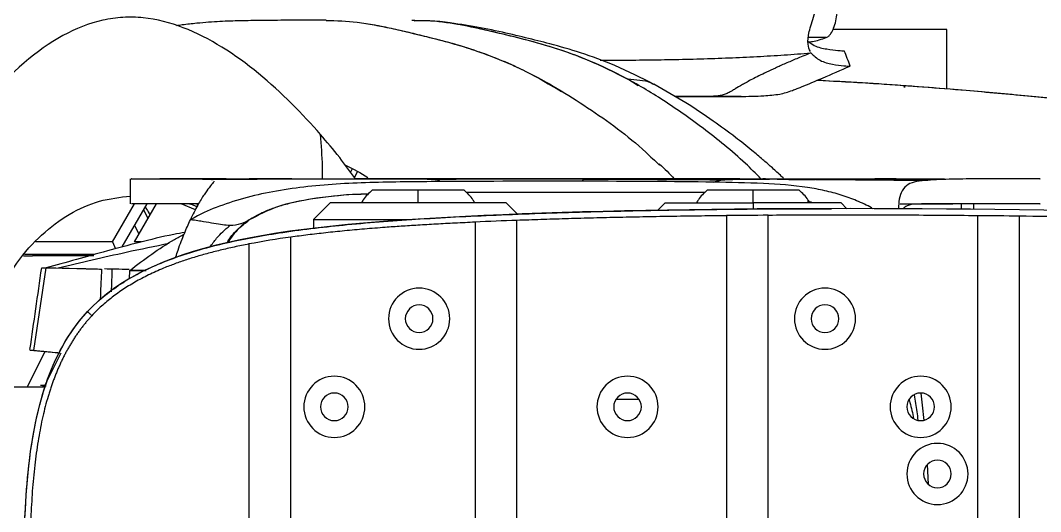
# Model space of a CAD drawing. Header units: millimetres. Extents: x 0 to 1189, y 0 to 841.
# Drawn here: x 999.5 to 1060.4, y 356.5 to 385.8 of the extents above; entities that cross this region are included whole.
import ezdxf

# ---------------------------------------------------------------- set-up
doc = ezdxf.new("R2010")
doc.units = ezdxf.units.MM

msp = doc.modelspace()

# ---------------------------------------------------------------- linework, layer by layer
at = {"color": 7, "linetype": 'Continuous', "lineweight": 25}
for p, q in [((1054.813, 385.292), (1048.048, 385.292)), ((1054.813, 381.762), (1054.813, 385.292)), ((1054.813, 381.762), (1054.813, 385.292)), ((1036.388, 381.945), (1035.762, 382.328)), ((1052.234, 381.886), (1052.328, 381.877)), ((1052.234, 381.886), (1052.328, 381.877)), ((1038.592, 381.292), (1042.535, 381.304)), ((1019.313, 376.981), (1019.214, 376.783)), ((1006.066, 376.39), (1006.066, 374.89)), ((1019.452, 376.464), (1019.625, 376.806)), ((1023.247, 375.702), (1020.497, 375.702)), ((1025.997, 375.702), (1023.247, 375.702)), ((1043.247, 375.702), (1040.497, 375.702)), ((1045.997, 375.702), (1043.247, 375.702)), ((1004.995, 372.617), (1006.306, 374.89)), ((1005.586, 372.318), (1007.07, 374.89)), ((1007.605, 374.89), (1006.294, 372.617)), ((1009.95, 374.539), (1009.105, 374.89)), ((1010.065, 374.89), (1010.065, 374.767)), ((1017.997, 374.952), (1016.997, 373.952)), ((1028.497, 374.952), (1017.997, 374.952)), ((1029.176, 374.272), (1028.497, 374.952)), ((1037.998, 374.952), (1037.555, 374.51)), ((1037.998, 374.952), (1043.247, 374.952)), ((1048.495, 374.952), (1043.247, 374.952)), ((1046.705, 374.952), (1046.609, 374.987)), ((1048.845, 374.602), (1048.495, 374.952)), ((1056.428, 374.57), (1056.428, 374.89)), ((1007.114, 374.038), (1006.866, 374.535)), ((1016.997, 373.952), (1016.997, 373.419)), ((1016.997, 373.952), (1022.872, 373.952)), ((1041.646, 374.185), (1041.646, 374.209)), ((1041.646, 374.185), (1041.646, 330.275)), ((1044.146, 374.23), (1044.146, 374.206)), ((1044.146, 330.249), (1044.146, 374.206)), ((1056.646, 374.182), (1056.646, 374.207)), ((1056.646, 374.182), (1056.646, 330.216)), ((1059.146, 330.225), (1059.146, 374.155)), ((1006.578, 373.11), (1006.33, 373.607)), ((1026.646, 373.798), (1026.646, 373.822)), ((1026.646, 373.798), (1026.646, 330.658)), ((1029.146, 373.926), (1029.146, 373.903)), ((1029.146, 330.557), (1029.146, 373.903)), ((1015.646, 372.928), (1015.646, 372.903)), ((1015.646, 331.507), (1015.646, 372.903)), ((1004.995, 372.617), (1000.409, 372.617)), ((1004.995, 372.617), (1005.172, 372.208)), ((1006.725, 372.617), (1006.294, 372.617)), ((1013.146, 372.494), (1013.146, 372.517)), ((1013.146, 372.494), (1013.146, 331.89)), ((999.69, 371.8), (1000.223, 371.8)), ((1003.905, 371.861), (999.743, 371.861)), ((1003.894, 371.8), (1000.223, 371.8)), ((1000.298, 366.149), (1001.038, 371.08)), ((1006.01, 370.41), (1006.029, 370.921)), ((999.908, 363.955), (1000.974, 366.087)), ((1001.924, 365.987), (1000.966, 364.072)), ((1000.694, 364.072), (1001.044, 364.072)), ((1035.063, 363.24), (1036.43, 363.24)), ((1053.705, 358.158), (1053.655, 359.34))]:
    msp.add_line(p, q, dxfattribs=at)
at = {"color": 8, "linetype": 'Continuous', "lineweight": 25}
for p, q in [((1023.247, 374.952), (1023.247, 375.702)), ((1043.247, 374.952), (1043.247, 375.702)), ((1043.247, 374.952), (1043.247, 374.582)), ((1055.654, 374.89), (1055.654, 374.575)), ((1001.765, 371.071), (1001.798, 371.068))]:
    msp.add_line(p, q, dxfattribs=at)
at = {"color": 7, "linetype": 'Continuous', "lineweight": 25, "flags": 128}
for points in [[(1006.029, 370.921), (1006.506, 370.917), (1006.814, 370.914), (1007.021, 370.913)], [(1007.021, 370.913), (1006.954, 370.913), (1006.646, 370.916), (1006.337, 370.918), (1006.029, 370.921)]]:
    msp.add_lwpolyline(points, dxfattribs=at)
at = {"color": 7, "linetype": 'Continuous', "lineweight": 25}
for centre, radius, start, end in [((1023.307, 368.036), 1.825, 0, 180), ((1047.533, 368.036), 1.825, 0, 180), ((1023.307, 368.036), 0.825, 0, 180), ((1047.533, 368.036), 0.825, 0, 180), ((1023.307, 368.036), 1.825, 180, 0), ((1023.307, 368.036), 0.825, 180, 0), ((1047.533, 368.036), 1.825, 180, 0), ((1047.533, 368.036), 0.825, 180, 0), ((1018.247, 362.777), 1.825, 0, 180), ((1035.747, 362.777), 1.825, 0, 180), ((1053.247, 362.777), 1.825, 0, 180), ((1018.247, 362.777), 0.825, 0, 180), ((1035.747, 362.777), 0.825, 0, 180), ((1053.247, 362.777), 0.825, 0, 180), ((1018.247, 362.777), 1.825, 180, 0), ((1018.247, 362.777), 0.825, 180, 0), ((1035.747, 362.777), 1.825, 180, 0), ((1035.747, 362.777), 0.825, 180, 0), ((1053.247, 362.777), 1.825, 180, 0), ((1053.247, 362.777), 0.825, 180, 0), ((1054.247, 358.772), 1.825, 0, 180), ((1054.247, 358.772), 0.825, 0, 180), ((1054.247, 358.772), 1.825, 180, 0), ((1054.247, 358.772), 0.825, 180, 0)]:
    msp.add_arc(centre, radius, start, end, dxfattribs=at)
for points, knots in [([(1046.664, 383.978), (1046.602, 384.114), (1046.472, 384.398), (1046.56, 385.13), (1046.895, 386.236), (1047.521, 387.819), (1048.052, 389.119), (1048.339, 389.823)], [0, 0, 0, 0, 0.160706, 0.336367, 0.511182, 0.735414, 1, 1, 1, 1]), ([(1047.597, 384.824), (1047.633, 384.838), (1047.699, 384.864), (1047.803, 384.945), (1047.931, 385.11), (1048.14, 385.547), (1048.262, 386.24), (1048.338, 387.095), (1048.378, 387.917), (1048.407, 388.848), (1048.422, 389.56), (1048.428, 389.996), (1048.429, 390.05)], [0, 0, 0, 0, 0.0210094, 0.0389819, 0.071685, 0.1355375, 0.3077834, 0.4579451, 0.6083475, 0.7603455, 0.9700804, 1, 1, 1, 1]), ([(1017.417, 379.037), (1015.307, 381.457), (1011.641, 384.885), (1007.64, 385.916), (1006.433, 386.038), (1006.03, 386.047), (1005.225, 385.997), (1003.211, 385.706), (999.638, 383.74), (996.792, 380.244), (994.878, 377.079), (994.277, 375.934), (993.163, 373.483), (990.596, 366.961), (988.157, 352.386), (990.596, 337.81), (993.163, 331.289), (994.277, 328.838), (994.878, 327.693), (996.792, 324.528), (999.638, 321.031), (1003.21, 319.065), (1005.223, 318.773), (1006.028, 318.723), (1006.431, 318.731), (1007.636, 318.852), (1011.635, 319.877), (1015.297, 323.252), (1017.405, 325.513)], [0, 0, 0, 0, 0.125, 0.15625, 0.15625, 0.171875, 0.171875, 0.1875, 0.25, 0.3125, 0.3125, 0.34375, 0.34375, 0.375, 0.5, 0.625, 0.65625, 0.65625, 0.6875, 0.6875, 0.75, 0.8125, 0.828125, 0.828125, 0.84375, 0.84375, 0.875, 1, 1, 1, 1]), ([(1017.76, 385.854), (1017.302, 385.854), (1016.353, 385.854), (1015.149, 385.849), (1014.198, 385.841), (1013.555, 385.833), (1013.074, 385.826), (1012.371, 385.811), (1011.482, 385.785), (1010.231, 385.694), (1009.338, 385.596), (1008.937, 385.536), (1008.822, 385.519)], [0, 0, 0, 0, 0.191978, 0.397912, 0.487956, 0.569528, 0.642846, 0.680043, 0.796213, 0.907882, 0.973686, 1, 1, 1, 1]), ([(1017.76, 385.842), (1018.377, 385.823), (1019.68, 385.782), (1021.67, 385.379), (1023.54, 384.93), (1025.25, 384.497), (1026.752, 384.034), (1028.233, 383.471), (1029.942, 382.709), (1031.106, 382.013), (1031.812, 381.592)], [0, 0, 0, 0, 0.126288, 0.266442, 0.412764, 0.517739, 0.624899, 0.731166, 0.837136, 1, 1, 1, 1]), ([(1019.608, 385.735), (1019.608, 385.735), (1019.961, 385.702), (1020.638, 385.578), (1021.66, 385.375), (1022.684, 385.134), (1023.798, 384.865), (1024.963, 384.571), (1026.169, 384.219), (1027.353, 383.813), (1028.524, 383.343), (1030.578, 382.397), (1033.396, 380.678), (1036.056, 378.76), (1037.382, 377.459), (1037.651, 377.194)], [0, 0, 0, 0, 0.0000245, 0.0536374, 0.1037044, 0.1571045, 0.2119181, 0.2760648, 0.3378103, 0.4003106, 0.4631169, 0.5258011, 0.7354341, 0.9461689, 1, 1, 1, 1]), ([(1035.762, 382.328), (1034.988, 382.719), (1033.542, 383.45), (1031.406, 384.212), (1029.474, 384.741), (1027.698, 385.169), (1026.016, 385.547), (1024.415, 385.807), (1023.364, 385.823), (1022.867, 385.83)], [0, 0, 0, 0, 0.190053, 0.355436, 0.50262, 0.636986, 0.763654, 0.888364, 1, 1, 1, 1]), ([(1043.711, 376.39), (1043.405, 376.699), (1042.317, 377.797), (1040.317, 379.393), (1037.841, 381.145), (1035.484, 382.522), (1033.312, 383.529), (1031.028, 384.341), (1028.629, 384.951), (1026.095, 385.534), (1024.241, 385.873), (1023.218, 385.812), (1023.011, 385.8)], [0, 0, 0, 0, 0.053973, 0.191617, 0.321345, 0.438515, 0.540666, 0.630547, 0.75416, 0.864776, 0.972694, 1, 1, 1, 1]), ([(1037.336, 382.024), (1036.563, 382.413), (1035.133, 383.134), (1033.026, 383.901), (1031.272, 384.407), (1029.636, 384.815), (1028.028, 385.197), (1026.294, 385.548), (1025.087, 385.686), (1024.479, 385.756)], [0, 0, 0, 0, 0.197603, 0.365892, 0.512896, 0.623008, 0.7406, 0.869315, 1, 1, 1, 1]), ([(1046.533, 384.554), (1046.617, 384.562), (1046.984, 384.597), (1047.331, 384.725), (1047.599, 384.824)], [0, 0, 0, 0, 0.228124, 1, 1, 1, 1]), ([(1046.537, 384.593), (1046.653, 384.504), (1046.975, 384.257), (1047.675, 384.121), (1048.344, 384.035), (1048.673, 384.031), (1048.676, 384.031), (1048.676, 384.031)], [0, 0, 0, 0, 0.1440807, 0.3996681, 0.6695434, 0.9432928, 1, 1, 1, 1]), ([(1047.589, 384.824), (1047.578, 384.824), (1047.547, 384.825), (1047.229, 384.827), (1046.74, 384.828), (1046.561, 384.828)], [0, 0, 0, 0, 0.260588, 0.728949, 1, 1, 1, 1]), ([(1034.122, 383.466), (1034.392, 383.466), (1035.251, 383.467), (1036.679, 383.48), (1038.402, 383.506), (1040.11, 383.547), (1041.804, 383.606), (1043.474, 383.682), (1045.12, 383.777), (1046.163, 383.858), (1046.69, 383.898)], [0, 0, 0, 0, 0.060407, 0.191748, 0.322475, 0.455069, 0.590851, 0.726367, 0.861918, 1, 1, 1, 1]), ([(1046.69, 383.898), (1046.326, 383.754), (1046.072, 383.65), (1045.73, 383.507), (1045.622, 383.461), (1045.401, 383.366), (1045.181, 383.271), (1044.969, 383.177), (1044.764, 383.086), (1044.666, 383.042), (1044.385, 382.914), (1044.042, 382.753), (1043.734, 382.604), (1043.451, 382.463), (1043.321, 382.397), (1042.967, 382.212), (1042.584, 381.999), (1042.259, 381.807), (1042.103, 381.714), (1042.066, 381.692), (1042.057, 381.687), (1042.054, 381.686), (1042.053, 381.685), (1042.05, 381.683), (1042.041, 381.678), (1042.005, 381.657), (1041.869, 381.578), (1041.679, 381.475), (1041.535, 381.418), (1041.384, 381.373), (1041.303, 381.356), (1041.13, 381.33), (1041.037, 381.322), (1040.895, 381.313), (1040.848, 381.31), (1040.76, 381.307), (1040.721, 381.305), (1040.695, 381.305)], [0, 0, 0, 0, 0.0625, 0.0625, 0.09375, 0.09375, 0.125, 0.15625, 0.15625, 0.1875, 0.1875, 0.25, 0.3125, 0.3125, 0.375, 0.375, 0.5, 0.625, 0.65625, 0.664062, 0.666016, 0.666016, 0.666992, 0.666992, 0.667969, 0.671875, 0.6875, 0.75, 0.8125, 0.8125, 0.875, 0.875, 0.9375, 0.9375, 0.96875, 0.96875, 1, 1, 1, 1]), ([(1046.69, 383.898), (1046.863, 383.736), (1047.228, 383.395), (1048.011, 383.207), (1048.694, 383.117), (1049.027, 383.113), (1049.035, 383.113), (1049.037, 383.113)], [0, 0, 0, 0, 0.2115183, 0.4464911, 0.6945867, 0.9462802, 1, 1, 1, 1]), ([(1049.046, 383.113), (1048.986, 383.266), (1048.866, 383.572), (1048.747, 383.878), (1048.687, 384.031)], [0, 0, 0, 0, 0.500001, 1, 1, 1, 1]), ([(1042.455, 381.303), (1042.938, 381.312), (1043.756, 381.327), (1044.658, 381.401), (1045.212, 381.533), (1045.546, 381.647), (1045.865, 381.769), (1046.446, 382), (1047.506, 382.45), (1048.482, 382.876), (1049.029, 383.114)], [0, 0, 0, 0, 0.213652, 0.361663, 0.4232, 0.485337, 0.528427, 0.567017, 0.757643, 1, 1, 1, 1]), ([(1045.061, 376.422), (1044.998, 376.481), (1044.756, 376.71), (1044.344, 377.079), (1043.78, 377.572), (1043.071, 378.165), (1042.091, 378.944), (1040.781, 379.906), (1039.17, 380.989), (1037.958, 381.672), (1037.319, 382.033)], [0, 0, 0, 0, 0.026973, 0.103847, 0.172832, 0.26145, 0.392316, 0.563614, 0.769566, 1, 1, 1, 1]), ([(1047.088, 382.276), (1047.98, 382.23), (1050.619, 382.092), (1054.528, 381.794), (1058.696, 381.438), (1062.122, 381.109), (1065.103, 380.796), (1067.595, 380.522), (1069.613, 380.245), (1071.228, 379.887), (1072.534, 379.348), (1073.582, 378.511), (1074.396, 377.321), (1075.051, 375.843), (1075.409, 374.75), (1075.595, 374.183)], [0, 0, 0, 0, 0.082525, 0.244184, 0.362112, 0.469018, 0.562125, 0.639016, 0.700667, 0.750189, 0.791758, 0.831289, 0.877993, 0.936727, 1, 1, 1, 1]), ([(1047.088, 382.276), (1047.98, 382.23), (1050.619, 382.092), (1054.528, 381.794), (1058.696, 381.438), (1062.122, 381.109), (1065.103, 380.796), (1067.595, 380.522), (1069.613, 380.245), (1071.228, 379.887), (1072.534, 379.348), (1073.582, 378.511), (1074.396, 377.321), (1075.051, 375.843), (1075.409, 374.75), (1075.595, 374.183)], [0, 0, 0, 0, 0.082525, 0.244184, 0.362112, 0.469018, 0.562125, 0.639016, 0.700667, 0.750189, 0.791758, 0.831289, 0.877993, 0.936727, 1, 1, 1, 1]), ([(1047.095, 382.279), (1048.366, 382.208), (1051.323, 382.042), (1055.496, 381.716), (1059.496, 381.363), (1062.763, 381.044), (1065.59, 380.743), (1067.948, 380.48), (1069.856, 380.202), (1071.392, 379.835), (1072.637, 379.284), (1073.638, 378.443), (1074.424, 377.265), (1075.062, 375.809), (1075.414, 374.737), (1075.595, 374.183)], [0, 0, 0, 0, 0.117662, 0.273629, 0.386737, 0.488709, 0.576943, 0.649489, 0.707869, 0.7551, 0.795266, 0.834066, 0.880241, 0.938171, 1, 1, 1, 1]), ([(1042.53, 381.304), (1042.524, 381.304), (1042.51, 381.304), (1042.369, 381.302), (1042.135, 381.301), (1041.819, 381.3), (1041.445, 381.301), (1041.072, 381.302), (1040.804, 381.304), (1040.695, 381.305)], [0, 0, 0, 0, 0.147471, 0.325718, 0.496776, 0.653896, 0.795903, 0.917042, 1, 1, 1, 1]), ([(1019.517, 376.377), (1019.198, 376.813), (1018.491, 377.781), (1017.798, 378.592), (1017.417, 379.037)], [0, 0, 0, 0, 0.451079, 1, 1, 1, 1]), ([(1017.544, 376.39), (1017.543, 376.634), (1017.541, 377.521), (1017.469, 378.4), (1017.417, 379.037)], [0, 0, 0, 0, 0.275145, 1, 1, 1, 1]), ([(1018.897, 377.207), (1018.912, 377.201), (1019.377, 377), (1019.815, 376.727), (1020.239, 376.463)], [0, 0, 0, 0, 0.032003, 1, 1, 1, 1]), ([(1037.637, 377.272), (1037.643, 377.267), (1037.961, 377.003), (1038.249, 376.693), (1038.531, 376.39)], [0, 0, 0, 0, 0.018636, 1, 1, 1, 1]), ([(1006.138, 376.39), (1006.126, 376.39), (1006.087, 376.39), (1006.62, 376.39), (1007.34, 376.39), (1008.023, 376.39), (1008.524, 376.39), (1009.145, 376.389), (1009.747, 376.385), (1010.285, 376.378), (1010.732, 376.366), (1010.892, 376.354), (1010.975, 376.347)], [0, 0, 0, 0, 0.077284, 0.258233, 0.437905, 0.478878, 0.558346, 0.638527, 0.72094, 0.807257, 0.899476, 1, 1, 1, 1]), ([(1011.785, 376.39), (1011.206, 376.39), (1010.189, 376.39), (1008.895, 376.39), (1008.164, 376.39), (1007.86, 376.39), (1007.834, 376.39)], [0, 0, 0, 0, 0.410865, 0.723269, 0.976389, 1, 1, 1, 1]), ([(1015.715, 376.39), (1015.661, 376.39), (1015.467, 376.39), (1014.962, 376.389), (1014.34, 376.387), (1013.511, 376.381), (1012.821, 376.374), (1011.969, 376.363), (1011.427, 376.355), (1010.975, 376.347)], [0, 0, 0, 0, 0.125, 0.25, 0.5, 0.625, 0.75, 0.875, 1, 1, 1, 1]), ([(1020.373, 376.377), (1019.548, 376.375), (1018.741, 376.373), (1017.534, 376.369), (1017.132, 376.368), (1016.326, 376.365), (1015.923, 376.364), (1015.131, 376.361), (1014.744, 376.36), (1014.163, 376.358), (1013.969, 376.357), (1013.58, 376.356), (1013.191, 376.354), (1012.814, 376.353), (1012.541, 376.352), (1012.451, 376.352), (1012.277, 376.351), (1011.848, 376.35), (1011.421, 376.348), (1010.975, 376.347)], [0, 0, 0, 0, 0.25, 0.25, 0.375, 0.375, 0.5, 0.5, 0.625, 0.625, 0.6875, 0.6875, 0.75, 0.8125, 0.8125, 0.84375, 0.84375, 0.875, 1, 1, 1, 1]), ([(1011.789, 376.39), (1011.791, 376.39), (1011.92, 376.39), (1012.445, 376.39), (1013.174, 376.39), (1013.814, 376.39), (1014.237, 376.39), (1014.657, 376.39), (1015.058, 376.39), (1015.405, 376.39), (1015.625, 376.39), (1015.715, 376.39)], [0, 0, 0, 0, 0.0035145, 0.2635403, 0.5217559, 0.6198928, 0.714007, 0.8025027, 0.8830073, 0.9522437, 1, 1, 1, 1]), ([(1015.715, 376.39), (1015.959, 376.39), (1016.557, 376.39), (1017.581, 376.39), (1018.817, 376.39), (1020.179, 376.39), (1021.625, 376.39), (1023.123, 376.39), (1025.538, 376.39), (1028.875, 376.39), (1031.739, 376.39), (1033.152, 376.39)], [0, 0, 0, 0, 0.0456277, 0.1114253, 0.1870723, 0.2687151, 0.3540381, 0.4412355, 0.5286747, 0.7676147, 1, 1, 1, 1]), ([(1022.667, 376.388), (1022.667, 376.388), (1022.626, 376.389), (1022.468, 376.389), (1022.352, 376.389), (1022.063, 376.389), (1021.888, 376.389), (1021.511, 376.389), (1021.308, 376.389), (1020.998, 376.389), (1020.893, 376.389), (1020.689, 376.388), (1020.59, 376.388), (1020.301, 376.388), (1020.128, 376.387), (1019.835, 376.386), (1019.718, 376.385), (1019.559, 376.383), (1019.517, 376.382), (1019.517, 376.381)], [0, 0, 0, 0, 0.125, 0.125, 0.25, 0.25, 0.375, 0.375, 0.5, 0.5, 0.5625, 0.5625, 0.625, 0.625, 0.75, 0.75, 0.875, 0.875, 1, 1, 1, 1]), ([(1020.373, 376.377), (1020.347, 376.377), (1020.296, 376.377), (1020.222, 376.377), (1020.151, 376.377), (1020.082, 376.377), (1019.985, 376.377), (1019.867, 376.377), (1019.744, 376.378), (1019.645, 376.378), (1019.58, 376.379), (1019.542, 376.38), (1019.521, 376.38), (1019.519, 376.381), (1019.517, 376.381)], [0, 0, 0, 0, 0.0505357, 0.1009708, 0.1513976, 0.2019007, 0.2525552, 0.3765046, 0.5004623, 0.6240541, 0.74808, 0.8319615, 0.9158345, 1, 1, 1, 1]), ([(1022.667, 376.388), (1022.667, 376.387), (1022.621, 376.387), (1022.486, 376.386), (1022.43, 376.385), (1022.301, 376.385), (1022.226, 376.384), (1021.982, 376.383), (1021.696, 376.381), (1021.379, 376.38), (1021.163, 376.379), (1021.052, 376.378), (1020.942, 376.378)], [0, 0, 0, 0, 0.25, 0.25, 0.375, 0.375, 0.5, 0.5, 0.75, 0.875, 0.875, 1, 1, 1, 1]), ([(1033.156, 376.372), (1032.132, 376.37), (1030.544, 376.368), (1027.639, 376.363), (1025.592, 376.357), (1024.273, 376.351)], [0, 0, 0, 0, 0.25, 0.5, 1, 1, 1, 1]), ([(1033.24, 376.39), (1033.118, 376.39), (1032.665, 376.39), (1031.439, 376.39), (1030.263, 376.389), (1029.383, 376.389)], [0, 0, 0, 0, 0.25, 0.5, 1, 1, 1, 1]), ([(1033.156, 376.372), (1032.555, 376.377), (1031.72, 376.383), (1030.423, 376.388), (1029.732, 376.389), (1029.383, 376.389)], [0, 0, 0, 0, 0.25, 0.5, 1, 1, 1, 1]), ([(1033.156, 376.372), (1033.141, 376.365), (1033.118, 376.351), (1033.08, 376.315), (1033.055, 376.276), (1033.039, 376.242)], [0, 0, 0, 0, 0.25, 0.5, 1, 1, 1, 1]), ([(1033.156, 376.372), (1033.781, 376.376), (1034.645, 376.381), (1035.98, 376.387), (1036.689, 376.387), (1037.048, 376.388)], [0, 0, 0, 0, 0.25, 0.5, 1, 1, 1, 1]), ([(1033.156, 376.372), (1034.168, 376.369), (1035.72, 376.364), (1038.5, 376.352), (1040.381, 376.34), (1041.551, 376.328)], [0, 0, 0, 0, 0.25, 0.5, 1, 1, 1, 1]), ([(1037.048, 376.388), (1036.189, 376.389), (1035.031, 376.39), (1033.814, 376.39), (1033.362, 376.39), (1033.24, 376.39)], [0, 0, 0, 0, 0.5, 0.75, 1, 1, 1, 1]), ([(1033.335, 376.39), (1034.53, 376.39), (1036.949, 376.39), (1040.549, 376.39), (1043.367, 376.39), (1045.398, 376.39), (1046.669, 376.39), (1047.854, 376.39), (1048.918, 376.39), (1049.793, 376.39), (1050.302, 376.39), (1050.51, 376.39)], [0, 0, 0, 0, 0.199235, 0.403579, 0.607933, 0.687049, 0.763625, 0.836202, 0.902751, 0.960247, 1, 1, 1, 1]), ([(1043.827, 376.384), (1043.827, 376.384), (1043.828, 376.385), (1043.833, 376.385), (1043.842, 376.385), (1043.859, 376.386), (1043.888, 376.386), (1043.953, 376.387), (1044.068, 376.387), (1044.253, 376.388), (1044.479, 376.388), (1044.738, 376.388), (1045.021, 376.388), (1045.332, 376.387), (1045.661, 376.386), (1045.966, 376.385), (1046.222, 376.383), (1046.442, 376.38), (1046.642, 376.375), (1046.772, 376.371), (1046.858, 376.366), (1046.909, 376.362), (1046.949, 376.358), (1046.962, 376.355), (1046.969, 376.354)], [0, 0, 0, 0, 0.015565, 0.031204, 0.046954, 0.062854, 0.093879, 0.125322, 0.187823, 0.249992, 0.312077, 0.37446, 0.436557, 0.498705, 0.570391, 0.641852, 0.6954, 0.749139, 0.811802, 0.87449, 0.897905, 0.937265, 0.966577, 1, 1, 1, 1]), ([(1044.215, 376.369), (1044.091, 376.373), (1043.993, 376.376), (1043.861, 376.381), (1043.827, 376.383), (1043.827, 376.384)], [0, 0, 0, 0, 0.5, 0.5, 1, 1, 1, 1]), ([(1046.977, 376.349), (1046.976, 376.349), (1046.975, 376.347), (1046.969, 376.345), (1046.957, 376.342), (1046.937, 376.339), (1046.895, 376.335), (1046.821, 376.33), (1046.662, 376.324), (1046.389, 376.32), (1045.969, 376.322), (1045.496, 376.331), (1045.091, 376.342), (1044.789, 376.351), (1044.61, 376.356), (1044.479, 376.361), (1044.384, 376.364), (1044.295, 376.367), (1044.241, 376.368), (1044.215, 376.369)], [0, 0, 0, 0, 0.022578, 0.043678, 0.063113, 0.095249, 0.126105, 0.188436, 0.249907, 0.373164, 0.498112, 0.6235, 0.748707, 0.812799, 0.873996, 0.905909, 0.936981, 0.968965, 1, 1, 1, 1]), ([(1053.667, 376.301), (1053.403, 376.317), (1053.076, 376.334), (1052.544, 376.357), (1052.098, 376.371), (1051.542, 376.385), (1051.094, 376.389), (1050.707, 376.39), (1050.553, 376.39), (1050.51, 376.39)], [0, 0, 0, 0, 0.125, 0.25, 0.375, 0.5, 0.75, 0.875, 1, 1, 1, 1]), ([(1050.51, 376.39), (1050.636, 376.39), (1050.946, 376.39), (1051.428, 376.39), (1051.973, 376.39), (1052.524, 376.39), (1053.057, 376.39), (1053.553, 376.39), (1053.989, 376.39), (1054.397, 376.39), (1054.571, 376.39), (1054.665, 376.39)], [0, 0, 0, 0, 0.062096, 0.151887, 0.25571, 0.368592, 0.487347, 0.609456, 0.732564, 0.855676, 1, 1, 1, 1]), ([(1060.354, 376.39), (1060.368, 376.39), (1060.411, 376.39), (1059.85, 376.39), (1059.027, 376.39), (1058.21, 376.39), (1057.598, 376.39), (1056.8, 376.387), (1055.972, 376.38), (1055.151, 376.365), (1054.362, 376.341), (1053.896, 376.314), (1053.667, 376.301)], [0, 0, 0, 0, 0.087414, 0.274837, 0.462554, 0.505852, 0.590215, 0.674378, 0.757946, 0.84041, 0.921242, 1, 1, 1, 1]), ([(1011.061, 376.246), (1011.052, 376.225), (1011.023, 376.165), (1010.803, 375.921), (1010.48, 375.47), (1010.106, 374.877), (1009.801, 374.254), (1009.65, 373.946)], [0, 0, 0, 0, 0.140547, 0.400074, 0.604082, 0.804651, 1, 1, 1, 1]), ([(1024.568, 376.221), (1023.144, 376.212), (1020.303, 376.189), (1017.046, 376.013), (1014.546, 375.634), (1012.822, 375.248), (1011.127, 374.685), (1010.262, 374.288), (1009.65, 373.946)], [0, 0, 0, 0, 0.25, 0.5, 0.625, 0.75, 0.875, 1, 1, 1, 1]), ([(1050.384, 374.603), (1050.36, 374.617), (1050.07, 374.799), (1049.445, 375.083), (1048.507, 375.428), (1047.521, 375.691), (1045.983, 375.976), (1043.752, 376.135), (1041.865, 376.168), (1040.867, 376.186)], [0, 0, 0, 0, 0.009542, 0.1180543, 0.2220941, 0.327362, 0.4343915, 0.7007431, 1, 1, 1, 1]), ([(1046.969, 376.354), (1047.553, 376.35), (1048.128, 376.346), (1048.991, 376.339), (1049.277, 376.337), (1049.843, 376.332), (1050.121, 376.33), (1050.673, 376.325), (1050.947, 376.322), (1051.502, 376.317), (1051.78, 376.315), (1052.18, 376.311), (1052.311, 376.31), (1052.563, 376.308), (1052.931, 376.305), (1053.33, 376.303), (1053.667, 376.301)], [0, 0, 0, 0, 0.25, 0.25, 0.375, 0.375, 0.5, 0.5, 0.625, 0.625, 0.75, 0.75, 0.8125, 0.8125, 0.875, 1, 1, 1, 1]), ([(1053.667, 376.301), (1053.437, 376.283), (1052.989, 376.247), (1052.476, 376.084), (1052.137, 375.738), (1051.953, 375.245), (1051.927, 374.796), (1051.915, 374.595)], [0, 0, 0, 0, 0.2398391, 0.469625, 0.6901512, 0.8607655, 1, 1, 1, 1]), ([(998.013, 369.225), (998.427, 369.967), (999.266, 371.468), (1000.777, 373.128), (1002.439, 374.356), (1004.224, 375.141), (1005.45, 375.287), (1006.066, 375.361)], [0, 0, 0, 0, 0.18817, 0.38054, 0.580237, 0.789334, 1, 1, 1, 1]), ([(1020.266, 375.478), (1020.074, 375.473), (1018.919, 375.444), (1017.493, 375.294), (1016.024, 375.026), (1015.267, 374.843), (1014.564, 374.624), (1013.921, 374.363), (1013.227, 373.995), (1012.469, 373.434), (1012.072, 372.874), (1011.862, 372.577)], [0, 0, 0, 0, 0.061477, 0.368524, 0.456165, 0.539432, 0.618286, 0.692881, 0.763622, 0.875031, 1, 1, 1, 1]), ([(1020.262, 375.472), (1019.984, 375.465), (1018.879, 375.438), (1017.062, 375.231), (1014.896, 374.834), (1013.714, 374.216), (1013.168, 373.93)], [0, 0, 0, 0, 0.1128862, 0.4489041, 0.745097, 1, 1, 1, 1]), ([(1020.497, 375.702), (1020.306, 375.527), (1020.058, 375.3), (1019.895, 375.009), (1019.858, 374.943)], [0, 0, 0, 0, 0.770276, 1, 1, 1, 1]), ([(1026.635, 374.943), (1026.598, 375.009), (1026.435, 375.3), (1026.187, 375.527), (1025.997, 375.702)], [0, 0, 0, 0, 0.229724, 1, 1, 1, 1]), ([(1040.381, 375.564), (1040.349, 375.565), (1039.277, 375.579), (1037.075, 375.559), (1033.715, 375.568), (1030.176, 375.564), (1027.624, 375.569), (1026.26, 375.565), (1026.116, 375.565)], [0, 0, 0, 0, 0.006667, 0.225518, 0.463152, 0.713287, 0.969635, 1, 1, 1, 1]), ([(1040.376, 375.561), (1039.898, 375.563), (1038.433, 375.569), (1035.917, 375.565), (1032.784, 375.567), (1029.522, 375.564), (1027.285, 375.569), (1026.143, 375.566), (1026.116, 375.566)], [0, 0, 0, 0, 0.1006509, 0.3081338, 0.5294191, 0.759718, 0.9942413, 1, 1, 1, 1]), ([(1040.497, 375.702), (1040.306, 375.527), (1040.06, 375.303), (1039.899, 375.016), (1039.864, 374.952)], [0, 0, 0, 0, 0.77869, 1, 1, 1, 1]), ([(1046.609, 374.987), (1046.579, 375.039), (1046.424, 375.313), (1046.188, 375.528), (1045.997, 375.702)], [0, 0, 0, 0, 0.187541, 1, 1, 1, 1]), ([(999.705, 351.387), (999.705, 352.347), (999.706, 354.264), (999.799, 357.114), (1000.045, 359.895), (1000.514, 362.547), (1001.28, 365.012), (1002.424, 367.236), (1004.049, 369.136), (1006.193, 370.637), (1008.821, 371.789), (1011.864, 372.633), (1015.315, 373.251), (1019.176, 373.697), (1023.528, 374.021), (1028.374, 374.26), (1033.685, 374.437), (1039.77, 374.555), (1044.563, 374.608), (1047.443, 374.601), (1047.93, 374.6)], [0, 0, 0, 0, 0.045356, 0.09055, 0.134698, 0.17713, 0.217548, 0.256257, 0.294449, 0.334452, 0.37882, 0.429399, 0.483292, 0.544314, 0.612926, 0.689457, 0.773527, 0.86395, 0.976989, 1, 1, 1, 1]), ([(1010.135, 374.89), (1010.121, 374.89), (1009.927, 374.89), (1009.542, 374.89), (1009.071, 374.89), (1008.725, 374.89), (1008.384, 374.89), (1008.086, 374.89), (1007.433, 374.89), (1006.665, 374.89), (1006.094, 374.89), (1006.128, 374.89), (1006.139, 374.89)], [0, 0, 0, 0, 0.009808, 0.137281, 0.195413, 0.252757, 0.30964, 0.366391, 0.406816, 0.66377, 0.895152, 1, 1, 1, 1]), ([(1006.96, 374.699), (1006.987, 374.658), (1007.086, 374.508), (1007.17, 374.353), (1007.231, 374.24)], [0, 0, 0, 0, 0.275771, 1, 1, 1, 1]), ([(1009.594, 374.89), (1009.651, 374.877), (1009.804, 374.843), (1009.952, 374.771), (1010.044, 374.725)], [0, 0, 0, 0, 0.3786847, 1, 1, 1, 1]), ([(1046.792, 374.952), (1046.733, 374.975), (1046.636, 375.012), (1046.534, 375.038), (1046.495, 375.048)], [0, 0, 0, 0, 0.616422, 1, 1, 1, 1]), ([(1052.024, 374.89), (1052.132, 374.89), (1052.331, 374.89), (1052.631, 374.89), (1052.913, 374.89), (1053.102, 374.89), (1053.191, 374.89)], [0, 0, 0, 0, 0.271212, 0.501575, 0.762109, 1, 1, 1, 1]), ([(1053.647, 374.89), (1053.416, 374.888), (1052.964, 374.883), (1052.479, 374.836), (1052.266, 374.658), (1052.187, 374.593)], [0, 0, 0, 0, 0.399523, 0.779067, 1, 1, 1, 1]), ([(1053.191, 374.89), (1053.266, 374.89), (1053.411, 374.89), (1053.551, 374.89), (1053.619, 374.89)], [0, 0, 0, 0, 0.511801, 1, 1, 1, 1]), ([(1053.619, 374.89), (1053.669, 374.89), (1053.769, 374.89), (1053.911, 374.89), (1054.046, 374.89), (1054.131, 374.89), (1054.173, 374.89)], [0, 0, 0, 0, 0.261125, 0.514809, 0.761088, 1, 1, 1, 1]), ([(1053.638, 374.89), (1053.699, 374.89), (1053.819, 374.89), (1053.992, 374.89), (1054.189, 374.89), (1054.405, 374.89), (1054.559, 374.89), (1054.635, 374.89)], [0, 0, 0, 0, 0.172842, 0.339285, 0.499346, 0.755728, 1, 1, 1, 1]), ([(1060.354, 374.89), (1060.368, 374.89), (1060.411, 374.89), (1059.85, 374.89), (1059.027, 374.89), (1058.21, 374.89), (1057.598, 374.89), (1056.801, 374.89), (1055.972, 374.89), (1055.147, 374.89), (1054.354, 374.89), (1053.88, 374.89), (1053.647, 374.89)], [0, 0, 0, 0, 0.087727, 0.275822, 0.464213, 0.507667, 0.592313, 0.67666, 0.760218, 0.842378, 0.922499, 1, 1, 1, 1]), ([(1054.173, 374.89), (1054.216, 374.89), (1054.304, 374.89), (1054.429, 374.89), (1054.55, 374.89), (1054.666, 374.89), (1054.777, 374.89), (1054.883, 374.89), (1054.984, 374.89), (1055.081, 374.89), (1055.141, 374.89), (1055.171, 374.89)], [0, 0, 0, 0, 0.1114004, 0.2226716, 0.333838, 0.4449239, 0.5559536, 0.6669517, 0.7779425, 0.8889504, 1, 1, 1, 1]), ([(1008.783, 371.739), (1008.826, 371.872), (1008.998, 372.396), (1009.297, 373.148), (1009.532, 373.679), (1009.65, 373.946)], [0, 0, 0, 0, 0.145445, 0.571384, 1, 1, 1, 1]), ([(1011.846, 372.574), (1011.859, 372.599), (1012.003, 372.874), (1012.433, 373.363), (1012.921, 373.74), (1013.168, 373.93)], [0, 0, 0, 0, 0.046788, 0.518022, 1, 1, 1, 1]), ([(1041.646, 374.185), (1041.077, 374.178), (1039.954, 374.166), (1038.289, 374.141), (1036.665, 374.113), (1035.082, 374.08), (1033.54, 374.042), (1032.039, 374), (1030.579, 373.955), (1029.619, 373.92), (1029.146, 373.903)], [0, 0, 0, 0, 0.1364151, 0.2695661, 0.3994543, 0.5260808, 0.6494471, 0.7695547, 0.886405, 1, 1, 1, 1]), ([(1056.646, 374.182), (1055.923, 374.188), (1054.489, 374.201), (1052.354, 374.213), (1050.254, 374.22), (1048.188, 374.221), (1046.155, 374.217), (1044.812, 374.209), (1044.146, 374.206)], [0, 0, 0, 0, 0.173478, 0.34423, 0.512257, 0.67756, 0.840141, 1, 1, 1, 1]), ([(1071.646, 373.922), (1070.979, 373.938), (1069.625, 373.972), (1067.565, 374.016), (1065.114, 374.065), (1062.301, 374.114), (1060.194, 374.141), (1059.146, 374.155)], [0, 0, 0, 0, 0.160102, 0.324916, 0.494442, 0.748487, 1, 1, 1, 1]), ([(1026.646, 373.798), (1026.246, 373.779), (1025.468, 373.743), (1024.332, 373.682), (1023.259, 373.62), (1022.249, 373.555), (1021.184, 373.48), (1020.061, 373.39), (1018.879, 373.283), (1017.751, 373.167), (1016.68, 373.043), (1015.985, 372.949), (1015.646, 372.903)], [0, 0, 0, 0, 0.108696, 0.211715, 0.30906, 0.400733, 0.486739, 0.599237, 0.706796, 0.809432, 0.90716, 1, 1, 1, 1]), ([(1009.32, 373.185), (1009.101, 373.146), (1008.122, 372.972), (1006.526, 372.574), (1004.592, 372.058), (1002.744, 371.534), (1001.625, 371.227), (1001.034, 371.066)], [0, 0, 0, 0, 0.059701, 0.267171, 0.486767, 0.728987, 1, 1, 1, 1]), ([(1006.029, 370.921), (1006.899, 371.576), (1007.947, 372.365), (1009.085, 372.98), (1009.278, 373.084)], [0, 0, 0, 0, 0.830064, 1, 1, 1, 1]), ([(1013.146, 372.494), (1012.998, 372.465), (1012.705, 372.408), (1012.271, 372.316), (1011.847, 372.222), (1011.433, 372.124), (1011.029, 372.023), (1010.635, 371.919), (1010.251, 371.811), (1009.876, 371.7), (1009.512, 371.585), (1009.158, 371.467), (1008.814, 371.346), (1008.479, 371.221), (1008.109, 371.075), (1007.704, 370.904), (1007.268, 370.704), (1006.848, 370.495), (1006.443, 370.278), (1006.054, 370.052), (1005.681, 369.817), (1005.323, 369.573), (1004.981, 369.32), (1004.654, 369.059), (1004.343, 368.788), (1004.046, 368.51), (1003.86, 368.315), (1003.768, 368.218)], [0, 0, 0, 0, 0.043175, 0.085483, 0.12693, 0.167524, 0.20727, 0.246177, 0.284252, 0.321504, 0.357942, 0.393575, 0.428415, 0.462471, 0.495755, 0.542497, 0.588219, 0.632962, 0.676772, 0.719697, 0.761786, 0.803093, 0.843676, 0.883594, 0.922909, 0.961688, 1, 1, 1, 1]), ([(1000.756, 371.072), (1000.64, 370.256), (1000.408, 368.63), (1000.174, 367.004), (1000.057, 366.193)], [0, 0, 0, 0, 0.501843, 1, 1, 1, 1]), ([(1000.789, 371.072), (1000.781, 371.073), (1000.75, 371.078), (1000.852, 371.081), (1000.998, 371.08), (1001.01, 371.08)], [0, 0, 0, 0, 0.259915, 0.935611, 1, 1, 1, 1]), ([(1000.785, 371.072), (1000.782, 371.074), (1000.773, 371.079), (1000.939, 371.08), (1001.038, 371.08)], [0, 0, 0, 0, 0.4070088, 1, 1, 1, 1]), ([(1003.357, 371.025), (1003.38, 371.025), (1003.67, 371.016), (1004.023, 371.007), (1004.349, 370.998)], [0, 0, 0, 0, 0.076774, 1, 1, 1, 1]), ([(1004.349, 370.998), (1004.334, 370.668), (1004.307, 370.079), (1004.279, 369.466), (1004.268, 369.183), (1004.267, 369.158)], [0, 0, 0, 0, 0.537316, 0.960587, 1, 1, 1, 1]), ([(1004.349, 370.998), (1004.334, 370.668), (1004.307, 370.079), (1004.279, 369.466), (1004.268, 369.183), (1004.267, 369.158)], [0, 0, 0, 0, 0.537234, 0.960474, 1, 1, 1, 1]), ([(1004.349, 370.998), (1004.334, 370.668), (1004.307, 370.079), (1004.279, 369.466), (1004.268, 369.183), (1004.267, 369.158)], [0, 0, 0, 0, 0.537234, 0.960474, 1, 1, 1, 1]), ([(1004.523, 371.025), (1004.742, 371.02), (1005.224, 371.01), (1005.724, 370.998), (1005.997, 370.992)], [0, 0, 0, 0, 0.453534, 1, 1, 1, 1]), ([(1012.915, 331.598), (1012.45, 331.273), (1011.495, 330.608), (1009.985, 329.951), (1008.431, 329.516), (1006.799, 329.333), (1005.129, 329.45), (1003.455, 329.933), (1001.886, 330.777), (1000.439, 331.982), (999.131, 333.551), (997.983, 335.486), (997.018, 337.776), (996.235, 340.354), (995.629, 343.161), (995.198, 346.141), (994.941, 349.235), (994.855, 352.386), (994.941, 355.537), (995.198, 358.63), (995.628, 361.612), (996.237, 364.414), (997.01, 367.012), (997.68, 368.49), (998.013, 369.225)], [0, 0, 0, 0, 0.044002, 0.090373, 0.137021, 0.182955, 0.234577, 0.283943, 0.331209, 0.376651, 0.420701, 0.463965, 0.507186, 0.550885, 0.595281, 0.640379, 0.68603, 0.731982, 0.777934, 0.823585, 0.868684, 0.91308, 0.956779, 1, 1, 1, 1]), ([(1026.081, 330.31), (1017.357, 330.723), (1009.56, 331.627), (1005.06, 334.259), (1003.899, 335.171), (1003.543, 335.496), (1002.893, 336.188), (1001.419, 338.022), (999.994, 342.186), (999.73, 347.245), (999.709, 350.197), (999.704, 351.386), (999.704, 351.984), (999.71, 353.785), (999.792, 359.82), (1000.749, 365.495), (1003.512, 368.46)], [0, 0, 0, 0, 0.25, 0.3125, 0.3125, 0.34375, 0.34375, 0.375, 0.5, 0.625, 0.65625, 0.65625, 0.6875, 0.6875, 0.75, 1, 1, 1, 1]), ([(1003.768, 368.218), (1003.722, 368.261), (1003.656, 368.323), (1003.596, 368.38), (1003.575, 368.399), (1003.562, 368.411), (1003.557, 368.417), (1003.511, 368.46), (1003.511, 368.46), (1003.512, 368.46)], [0, 0, 0, 0, 0.25, 0.375, 0.4375, 0.4375, 0.5, 0.5, 1, 1, 1, 1]), ([(1003.768, 368.218), (1003.718, 368.164), (1003.618, 368.055), (1003.473, 367.888), (1003.331, 367.716), (1003.192, 367.54), (1003.056, 367.36), (1002.924, 367.175), (1002.794, 366.986), (1002.668, 366.793), (1002.545, 366.596), (1002.425, 366.395), (1002.308, 366.189), (1002.195, 365.979), (1002.084, 365.765), (1001.977, 365.547), (1001.873, 365.325), (1001.772, 365.098), (1001.674, 364.867), (1001.58, 364.632), (1001.489, 364.392), (1001.4, 364.148), (1001.315, 363.901), (1001.234, 363.648), (1001.061, 363.086), (1000.824, 362.172), (1000.569, 360.864), (1000.367, 359.444), (1000.219, 357.927), (1000.124, 356.256), (1000.069, 354.371), (1000.054, 352.545), (1000.057, 350.923), (1000.065, 349.653), (1000.081, 348.535), (1000.104, 347.57), (1000.147, 346.449), (1000.23, 345.165), (1000.383, 343.714), (1000.585, 342.397), (1000.9, 340.927), (1001.403, 339.336), (1002.209, 337.685), (1003.097, 336.453), (1003.983, 335.561), (1004.804, 334.899), (1005.73, 334.295), (1006.762, 333.749), (1007.705, 333.344), (1008.526, 333.042), (1009.202, 332.82), (1009.916, 332.609), (1010.669, 332.41), (1011.46, 332.223), (1012.289, 332.047), (1012.856, 331.943), (1013.146, 331.89)], [0, 0, 0, 0, 0.004971, 0.009965, 0.014986, 0.020036, 0.025118, 0.030234, 0.035387, 0.040579, 0.045813, 0.051091, 0.056416, 0.061789, 0.067213, 0.072691, 0.078223, 0.083812, 0.08946, 0.095168, 0.10094, 0.106776, 0.112677, 0.118647, 0.124686, 0.152434, 0.182397, 0.214668, 0.249324, 0.285338, 0.327789, 0.376702, 0.408751, 0.437364, 0.462544, 0.484293, 0.502612, 0.538363, 0.571194, 0.601169, 0.628374, 0.672718, 0.71358, 0.751998, 0.774711, 0.798335, 0.823132, 0.849328, 0.877118, 0.892409, 0.908429, 0.925196, 0.942724, 0.961026, 0.980115, 1, 1, 1, 1]), ([(1000.09, 366.173), (1000.078, 366.172), (1000.045, 366.17), (1000.199, 366.157), (1000.298, 366.149)], [0, 0, 0, 0, 0.359245, 1, 1, 1, 1]), ([(1000.086, 366.172), (1000.083, 366.17), (1000.077, 366.168), (1000.224, 366.155), (1000.277, 366.15)], [0, 0, 0, 0, 0.63426, 1, 1, 1, 1]), ([(1000.298, 366.149), (1000.41, 366.139), (1000.621, 366.121), (1001.131, 366.072), (1001.541, 366.032), (1001.815, 366), (1001.855, 365.995)], [0, 0, 0, 0, 0.352472, 0.669483, 0.951772, 1, 1, 1, 1]), ([(1000.524, 366.129), (1000.657, 366.116), (1000.927, 366.092), (1001.396, 366.048), (1001.759, 366.006), (1001.855, 365.995)], [0, 0, 0, 0, 0.420076, 0.846289, 1, 1, 1, 1]), ([(1001.003, 363.951), (1000.826, 363.952), (1000.068, 363.955), (999.372, 363.957), (998.752, 363.959), (998.461, 363.961), (998.355, 363.961), (998.381, 363.961), (998.383, 363.961)], [0, 0, 0, 0, 0.090686, 0.388472, 0.582566, 0.779647, 0.980808, 1, 1, 1, 1]), ([(1000.694, 364.072), (1000.774, 364.058), (1000.87, 364.041), (1001.019, 364.029), (1001.043, 364.027)], [0, 0, 0, 0, 0.837942, 1, 1, 1, 1]), ([(1053.448, 361.994), (1053.444, 362.045), (1053.401, 362.582), (1053.337, 363.112), (1053.279, 363.592)], [0, 0, 0, 0, 0.095819, 1, 1, 1, 1])]:
    msp.add_open_spline(points, degree=3, knots=knots, dxfattribs=at)
at = {"color": 8, "linetype": 'Continuous', "lineweight": 25}
for points, knots in [([(1037.305, 382.007), (1037.245, 382.046), (1037.005, 382.201), (1036.465, 382.263), (1036.001, 382.306), (1035.762, 382.328)], [0, 0, 0, 0, 0.1396335, 0.5575451, 1, 1, 1, 1]), ([(1040.695, 381.305), (1040.491, 381.304), (1039.989, 381.301), (1039.28, 381.3), (1038.765, 381.3), (1038.578, 381.3)], [0, 0, 0, 0, 0.3035099, 0.746945, 1, 1, 1, 1]), ([(1010.822, 372.31), (1010.948, 372.489), (1011.279, 372.958), (1011.726, 373.354), (1012.002, 373.599)], [0, 0, 0, 0, 0.382267, 1, 1, 1, 1]), ([(1001.765, 371.071), (1003.116, 371.393), (1005.316, 371.917), (1007.53, 372.372), (1008.384, 372.547)], [0, 0, 0, 0, 0.614369, 1, 1, 1, 1]), ([(1004.967, 370.982), (1004.959, 370.663), (1004.949, 370.216), (1004.924, 369.774), (1004.917, 369.648)], [0, 0, 0, 0, 0.715057, 1, 1, 1, 1]), ([(1052.551, 363.189), (1052.568, 363.136), (1052.685, 362.781), (1052.76, 362.406), (1052.825, 362.087)], [0, 0, 0, 0, 0.147883, 1, 1, 1, 1]), ([(1052.85, 363.489), (1052.884, 363.32), (1052.982, 362.822), (1053.038, 362.318), (1053.075, 361.986)], [0, 0, 0, 0, 0.340662, 1, 1, 1, 1])]:
    msp.add_open_spline(points, degree=3, knots=knots, dxfattribs=at)
at = {"color": 7, "linetype": 'Continuous', "lineweight": 25}
for points in [[(1020.942, 376.378), (1020.743, 376.377), (1020.55, 376.377), (1020.373, 376.377)], [(1023.316, 376.383), (1022.524, 376.381), (1021.728, 376.38), (1020.942, 376.378)], [(1029.383, 376.389), (1027.624, 376.388), (1025.483, 376.386), (1023.316, 376.383)], [(1023.316, 376.383), (1023.534, 376.379), (1024.036, 376.374), (1024.273, 376.351)], [(1042.824, 376.375), (1040.83, 376.382), (1038.766, 376.386), (1037.048, 376.388)], [(1041.551, 376.328), (1041.917, 376.356), (1042.519, 376.368), (1042.824, 376.375)], [(1042.824, 376.375), (1043.292, 376.373), (1043.757, 376.371), (1044.215, 376.369)], [(1024.273, 376.351), (1024.509, 376.329), (1024.48, 376.289), (1024.568, 376.221)], [(1033.039, 376.242), (1030.274, 376.245), (1027.415, 376.238), (1024.568, 376.221)], [(1040.867, 376.186), (1038.471, 376.223), (1035.803, 376.238), (1033.039, 376.242)], [(1040.867, 376.186), (1041.059, 376.254), (1041.186, 376.3), (1041.551, 376.328)], [(1046.969, 376.354), (1046.974, 376.352), (1046.977, 376.351), (1046.977, 376.349)], [(1069.413, 374.358), (1053.777, 374.719), (1021.659, 374.718), (1007.195, 372.413), (1003.512, 368.46)], [(1012.002, 373.599), (1011.872, 373.602), (1011.583, 373.633), (1011.082, 373.719), (1010.436, 373.832), (1010.011, 373.894), (1009.65, 373.946)], [(1013.168, 373.93), (1012.999, 373.846), (1012.663, 373.677), (1012.262, 373.593), (1012.002, 373.599)], [(1041.646, 374.209), (1042.479, 374.218), (1043.313, 374.225), (1044.146, 374.23)], [(1056.646, 374.207), (1057.479, 374.199), (1058.313, 374.19), (1059.146, 374.18)], [(1026.646, 373.822), (1027.479, 373.86), (1028.312, 373.895), (1029.146, 373.926)], [(1013.146, 372.517), (1013.973, 372.676), (1014.812, 372.811), (1015.646, 372.928)], [(1001.038, 371.08), (1001.649, 371.079), (1002.986, 371.034), (1004.349, 370.998)]]:
    msp.add_open_spline(points, degree=3, dxfattribs=at)

doc.saveas('drawing.dxf')
